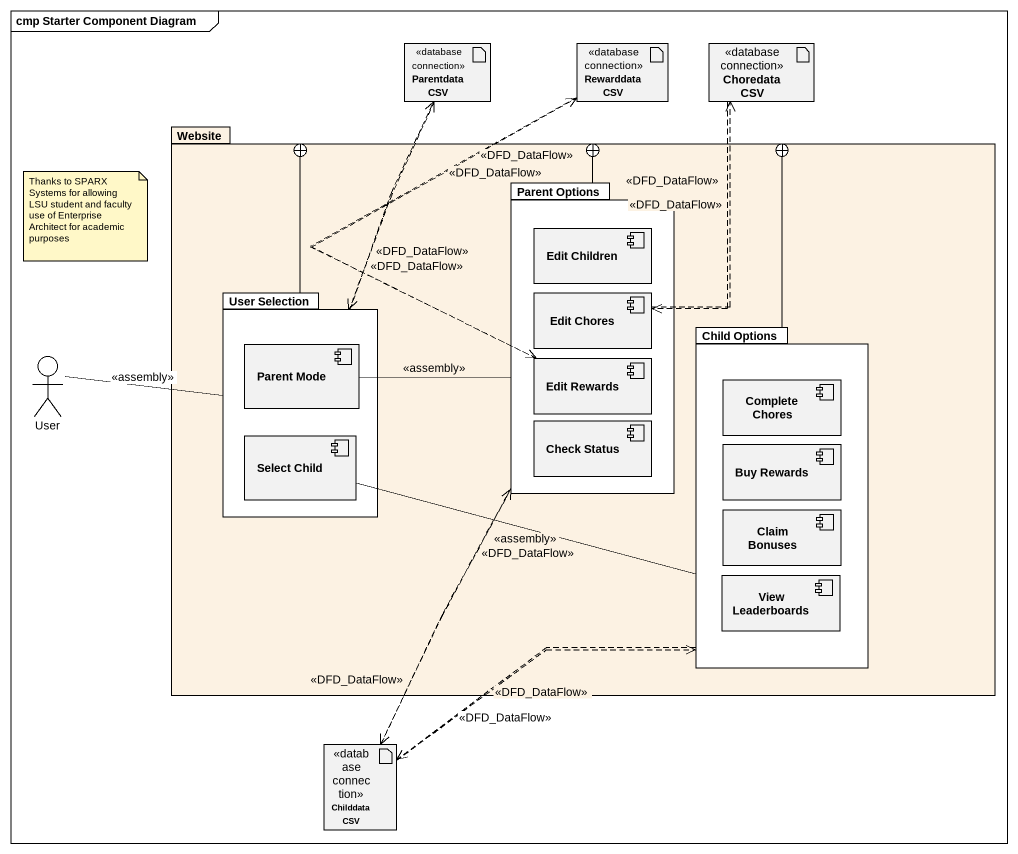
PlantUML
@startuml
mainframe cmp Starter Component Diagram
artifact "Parentdata CSV" as Parentdata_CSV <<database connection>>
artifact "Rewarddata CSV" as Rewarddata_CSV <<database connection>>
artifact "Choredata CSV" as Choredata_CSV <<database connection>>
package Website #FCF2E3 {
  package "Parent Options" as Parent_Options {
    component "Edit Children" as Edit_Children
    component "Edit Chores" as Edit_Chores
    component "Edit Rewards" as Edit_Rewards
    component "Check Status" as Check_Status
  }
  package "User Selection" as User_Selection {
    component "Parent Mode" as Parent_Mode
    component "Select Child" as Select_Child
  }
  package "Child Options" as Child_Options {
    component "Complete Chores" as Complete_Chores
    component "Buy Rewards" as Buy_Rewards
    component "Claim Bonuses" as Claim_Bonuses
    component "View Leaderboards" as View_Leaderboards
  }
}
actor User
artifact "Childdata CSV" as Childdata_CSV <<database connection>>
Parentdata_CSV ..> User_Selection : <<DFD_DataFlow>>
Rewarddata_CSV ..> Edit_Rewards : <<DFD_DataFlow>>
Choredata_CSV ..> Edit_Chores : <<DFD_DataFlow>>
Parent_Options --+ Website
Parent_Options ..> Childdata_CSV : <<DFD_DataFlow>>
User_Selection .up.> Parentdata_CSV : <<DFD_DataFlow>>
User_Selection -right-+ Website
Edit_Chores .up.> Choredata_CSV : <<DFD_DataFlow>>
User -right- User_Selection : <<assembly>>
Parent_Mode -right- Parent_Options : <<assembly>>
Edit_Rewards .up.> Rewarddata_CSV : <<DFD_DataFlow>>
Child_Options -left-+ Website
Child_Options ..> Childdata_CSV : <<DFD_DataFlow>>
Select_Child -right- Child_Options : <<assembly>>
Childdata_CSV .up.> Parent_Options : <<DFD_DataFlow>>
Childdata_CSV .up.> Child_Options : <<DFD_DataFlow>>
note as N1
  Thanks to SPARX Systems for allowing LSU student and faculty use of Enterprise Architect for academic purposes
end note
@enduml
